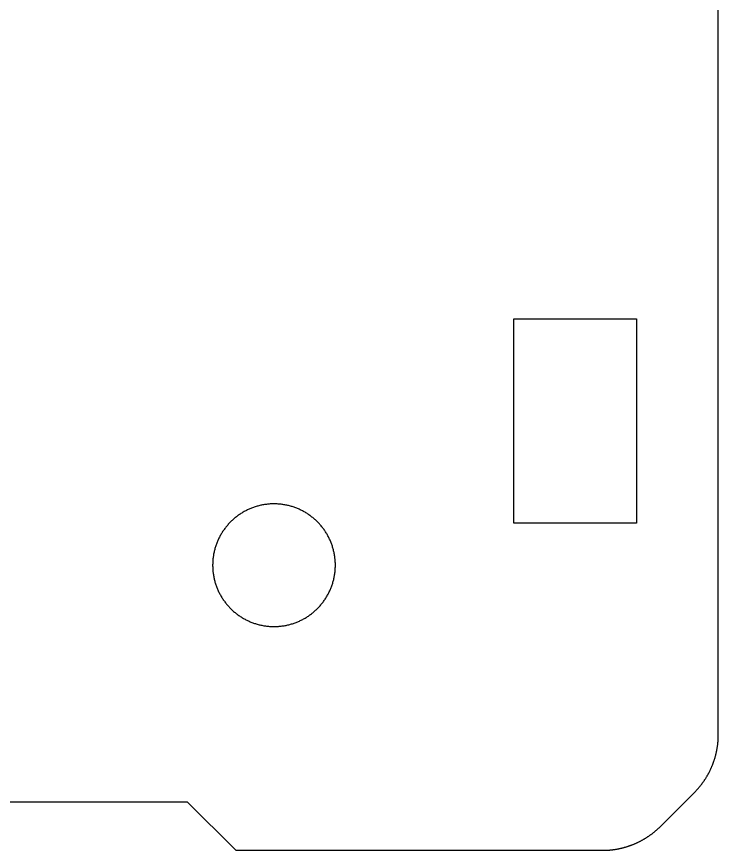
# Model space of a CAD drawing. Extents: x -66 to 66, y -41 to 41.
# Drawn here: x -17.65 to -0.5, y -18.45 to 1.94 of the extents above; entities that cross this region are included whole.
import ezdxf

# ---------------------------------------------------------------- set-up
doc = ezdxf.new("R2010")
doc.units = 0
doc.layers.add('LAYER_1', color=7, linetype='CONTINUOUS')

# ---------------------------------------------------------------- blocks, each defined once
blk = doc.blocks.new('BLOCK_103')
at = {"layer": 'LAYER_1', "color": 1}
blk.add_lwpolyline([(-2.5, -5.449), (-2.5, -10.449)], dxfattribs=at)
blk = doc.blocks.new('BLOCK_104')
at = {"layer": 'LAYER_1', "color": 1}
blk.add_lwpolyline([(-2.5, -10.449), (-5.5, -10.449)], dxfattribs=at)
blk = doc.blocks.new('BLOCK_105')
at = {"layer": 'LAYER_1', "color": 1}
blk.add_lwpolyline([(-5.5, -10.449), (-5.5, -5.449)], dxfattribs=at)
blk = doc.blocks.new('BLOCK_106')
at = {"layer": 'LAYER_1', "color": 1}
blk.add_lwpolyline([(-5.5, -5.449), (-2.5, -5.449)], dxfattribs=at)
blk = doc.blocks.new('BLOCK_132')
at = {"layer": 'LAYER_1', "color": 7}
blk.add_lwpolyline([(-19.359, -17.263), (-13.481, -17.263)], dxfattribs=at)
blk = doc.blocks.new('BLOCK_133')
at = {"layer": 'LAYER_1', "color": 7}
blk.add_lwpolyline([(-13.481, -17.263), (-12.295, -18.449)], dxfattribs=at)
blk = doc.blocks.new('BLOCK_134')
at = {"layer": 'LAYER_1', "color": 7}
blk.add_lwpolyline([(-12.295, -18.449), (-3.328, -18.449)], dxfattribs=at)
blk = doc.blocks.new('BLOCK_135')
at = {"layer": 'LAYER_1', "color": 7}
blk.add_polyline3d([(-3.32843, -18.4494, 0), (-3.3159, -18.4493, 0), (-3.30338, -18.4492, 0), (-3.29088, -18.449, 0), (-3.27838, -18.4487, 0), (-3.26589, -18.4484, 0), (-3.2534, -18.448, 0), (-3.24093, -18.4475, 0), (-3.22847, -18.4469, 0), (-3.21603, -18.4462, 0), (-3.20359, -18.4455, 0), (-3.19116, -18.4447, 0), (-3.17874, -18.4438, 0), (-3.16634, -18.4428, 0), (-3.15395, -18.4417, 0), (-3.14157, -18.4406, 0), (-3.12921, -18.4394, 0), (-3.11685, -18.4381, 0), (-3.10452, -18.4368, 0), (-3.09219, -18.4354, 0), (-3.07988, -18.4339, 0), (-3.06759, -18.4323, 0), (-3.05531, -18.4306, 0), (-3.04304, -18.4289, 0), (-3.03079, -18.4271, 0), (-3.01856, -18.4252, 0), (-3.00634, -18.4233, 0), (-2.99414, -18.4212, 0), (-2.98196, -18.4191, 0), (-2.96979, -18.417, 0), (-2.95764, -18.4147, 0), (-2.94551, -18.4124, 0), (-2.9334, -18.41, 0), (-2.9213, -18.4075, 0), (-2.90923, -18.4049, 0), (-2.89717, -18.4023, 0), (-2.88514, -18.3996, 0), (-2.87312, -18.3969, 0), (-2.86112, -18.394, 0), (-2.84915, -18.3911, 0), (-2.83719, -18.3881, 0), (-2.82526, -18.385, 0), (-2.81335, -18.3819, 0), (-2.80146, -18.3787, 0), (-2.78959, -18.3754, 0), (-2.77774, -18.3721, 0), (-2.76592, -18.3686, 0), (-2.75412, -18.3651, 0), (-2.74234, -18.3616, 0), (-2.73059, -18.3579, 0), (-2.71886, -18.3542, 0), (-2.70716, -18.3504, 0), (-2.69548, -18.3466, 0), (-2.68383, -18.3426, 0), (-2.6722, -18.3386, 0), (-2.6606, -18.3346, 0), (-2.64902, -18.3304, 0), (-2.63747, -18.3262, 0), (-2.62595, -18.3219, 0), (-2.61445, -18.3176, 0), (-2.60298, -18.3132, 0), (-2.59154, -18.3087, 0), (-2.58013, -18.3041, 0), (-2.56874, -18.2995, 0), (-2.55739, -18.2948, 0), (-2.54606, -18.29, 0), (-2.53476, -18.2851, 0), (-2.52349, -18.2802, 0), (-2.51226, -18.2753, 0), (-2.50105, -18.2702, 0), (-2.48987, -18.2651, 0), (-2.47873, -18.2599, 0), (-2.46761, -18.2546, 0), (-2.45653, -18.2493, 0), (-2.44548, -18.2439, 0), (-2.43446, -18.2385, 0), (-2.42348, -18.2329, 0), (-2.41252, -18.2273, 0), (-2.40161, -18.2217, 0), (-2.39072, -18.2159, 0), (-2.37987, -18.2101, 0), (-2.36905, -18.2042, 0), (-2.35827, -18.1983, 0), (-2.34752, -18.1923, 0), (-2.33681, -18.1862, 0), (-2.32613, -18.1801, 0), (-2.31549, -18.1739, 0), (-2.30489, -18.1676, 0), (-2.29432, -18.1613, 0), (-2.28379, -18.1549, 0), (-2.27329, -18.1484, 0), (-2.26284, -18.1419, 0), (-2.25242, -18.1353, 0), (-2.24204, -18.1286, 0), (-2.2317, -18.1219, 0), (-2.2214, -18.1151, 0), (-2.21113, -18.1082, 0), (-2.20091, -18.1013, 0), (-2.19072, -18.0943, 0), (-2.18058, -18.0872, 0), (-2.17048, -18.0801, 0), (-2.16042, -18.0729, 0), (-2.15039, -18.0656, 0), (-2.14042, -18.0583, 0), (-2.13048, -18.0509, 0), (-2.12058, -18.0435, 0), (-2.11073, -18.0359, 0), (-2.10092, -18.0284, 0), (-2.09115, -18.0207, 0), (-2.08143, -18.013, 0), (-2.07175, -18.0053, 0), (-2.06211, -17.9974, 0), (-2.05252, -17.9895, 0), (-2.04298, -17.9816, 0), (-2.03347, -17.9735, 0), (-2.02402, -17.9655, 0), (-2.01461, -17.9573, 0), (-2.00524, -17.9491, 0), (-1.99593, -17.9408, 0), (-1.98666, -17.9325, 0), (-1.97743, -17.9241, 0), (-1.96826, -17.9156, 0), (-1.95913, -17.9071, 0), (-1.95005, -17.8985, 0), (-1.94102, -17.8899, 0), (-1.93203, -17.8812, 0), (-1.9231, -17.8724, 0), (-1.91421, -17.8636, 0)], dxfattribs=at)
blk = doc.blocks.new('BLOCK_136')
at = {"layer": 'LAYER_1', "color": 7}
blk.add_lwpolyline([(-1.914, -17.864), (-1.086, -17.035)], dxfattribs=at)
blk = doc.blocks.new('BLOCK_137')
at = {"layer": 'LAYER_1', "color": 7}
blk.add_polyline3d([(-1.08579, -17.0352, 0), (-1.07696, -17.0263, 0), (-1.06819, -17.0173, 0), (-1.05948, -17.0083, 0), (-1.05084, -16.9993, 0), (-1.04225, -16.9902, 0), (-1.03373, -16.9811, 0), (-1.02527, -16.9719, 0), (-1.01687, -16.9627, 0), (-1.00854, -16.9534, 0), (-1.00027, -16.9441, 0), (-0.992056, -16.9348, 0), (-0.983908, -16.9253, 0), (-0.975823, -16.9159, 0), (-0.967801, -16.9064, 0), (-0.959841, -16.8968, 0), (-0.951945, -16.8873, 0), (-0.944113, -16.8776, 0), (-0.936344, -16.8679, 0), (-0.928638, -16.8582, 0), (-0.920996, -16.8484, 0), (-0.913418, -16.8386, 0), (-0.905904, -16.8288, 0), (-0.898454, -16.8189, 0), (-0.891068, -16.809, 0), (-0.883747, -16.799, 0), (-0.87649, -16.7889, 0), (-0.869298, -16.7789, 0), (-0.862171, -16.7688, 0), (-0.855109, -16.7586, 0), (-0.848112, -16.7485, 0), (-0.84118, -16.7382, 0), (-0.834313, -16.728, 0), (-0.827512, -16.7177, 0), (-0.820776, -16.7073, 0), (-0.814106, -16.6969, 0), (-0.807503, -16.6865, 0), (-0.800965, -16.6761, 0), (-0.794493, -16.6656, 0), (-0.788088, -16.655, 0), (-0.781749, -16.6445, 0), (-0.775476, -16.6339, 0), (-0.769271, -16.6232, 0), (-0.763132, -16.6126, 0), (-0.75706, -16.6018, 0), (-0.751055, -16.5911, 0), (-0.745118, -16.5803, 0), (-0.739248, -16.5695, 0), (-0.733445, -16.5586, 0), (-0.72771, -16.5478, 0), (-0.722043, -16.5368, 0), (-0.716444, -16.5259, 0), (-0.710913, -16.5149, 0), (-0.70545, -16.5039, 0), (-0.700055, -16.4928, 0), (-0.694729, -16.4818, 0), (-0.689472, -16.4706, 0), (-0.684283, -16.4595, 0), (-0.679163, -16.4483, 0), (-0.674112, -16.4371, 0), (-0.66913, -16.4259, 0), (-0.664218, -16.4146, 0), (-0.659375, -16.4033, 0), (-0.654602, -16.392, 0), (-0.649898, -16.3806, 0), (-0.645264, -16.3692, 0), (-0.6407, -16.3578, 0), (-0.636206, -16.3464, 0), (-0.631783, -16.3349, 0), (-0.627429, -16.3234, 0), (-0.623147, -16.3119, 0), (-0.618935, -16.3003, 0), (-0.614793, -16.2888, 0), (-0.610723, -16.2772, 0), (-0.606724, -16.2655, 0), (-0.602795, -16.2539, 0), (-0.598939, -16.2422, 0), (-0.595153, -16.2305, 0), (-0.59144, -16.2188, 0), (-0.587798, -16.207, 0), (-0.584227, -16.1952, 0), (-0.580729, -16.1834, 0), (-0.577303, -16.1716, 0), (-0.57395, -16.1598, 0), (-0.570668, -16.1479, 0), (-0.56746, -16.136, 0), (-0.564323, -16.1241, 0), (-0.56126, -16.1122, 0), (-0.55827, -16.1002, 0), (-0.555353, -16.0882, 0), (-0.552509, -16.0762, 0), (-0.549738, -16.0642, 0), (-0.547041, -16.0522, 0), (-0.544417, -16.0401, 0), (-0.541868, -16.0281, 0), (-0.539392, -16.016, 0), (-0.53699, -16.0039, 0), (-0.534663, -15.9917, 0), (-0.532409, -15.9796, 0), (-0.53023, -15.9674, 0), (-0.528126, -15.9552, 0), (-0.526097, -15.943, 0), (-0.524142, -15.9308, 0), (-0.522262, -15.9186, 0), (-0.520458, -15.9063, 0), (-0.518728, -15.8941, 0), (-0.517074, -15.8818, 0), (-0.515496, -15.8695, 0), (-0.513993, -15.8572, 0), (-0.512566, -15.8448, 0), (-0.511216, -15.8325, 0), (-0.509941, -15.8202, 0), (-0.508742, -15.8078, 0), (-0.50762, -15.7954, 0), (-0.506574, -15.783, 0), (-0.505605, -15.7706, 0), (-0.504712, -15.7582, 0), (-0.503897, -15.7458, 0), (-0.503158, -15.7333, 0), (-0.502497, -15.7209, 0), (-0.501913, -15.7084, 0), (-0.501406, -15.696, 0), (-0.500977, -15.6835, 0), (-0.500626, -15.671, 0), (-0.500352, -15.6585, 0), (-0.500157, -15.646, 0), (-0.500039, -15.6335, 0), (-0.5, -15.6209, 0)], dxfattribs=at)
blk = doc.blocks.new('BLOCK_138')
at = {"layer": 'LAYER_1', "color": 7}
blk.add_lwpolyline([(-0.5, -15.621), (-0.5, 20.722)], dxfattribs=at)
blk = doc.blocks.new('BLOCK_318')
at = {"layer": 'LAYER_1', "color": 1}
blk.add_polyline3d([(-9.86164, -11.4764, 0), (-9.86183, -11.4521, 0), (-9.86241, -11.4279, 0), (-9.86336, -11.4038, 0), (-9.8647, -11.3798, 0), (-9.8664, -11.356, 0), (-9.86848, -11.3322, 0), (-9.87093, -11.3085, 0), (-9.87374, -11.285, 0), (-9.87691, -11.2615, 0), (-9.88045, -11.2382, 0), (-9.88434, -11.215, 0), (-9.88858, -11.1919, 0), (-9.89318, -11.1689, 0), (-9.89812, -11.1461, 0), (-9.90341, -11.1234, 0), (-9.90905, -11.1008, 0), (-9.91502, -11.0784, 0), (-9.92133, -11.0561, 0), (-9.92797, -11.0339, 0), (-9.93494, -11.0119, 0), (-9.94224, -10.99, 0), (-9.94987, -10.9683, 0), (-9.95781, -10.9468, 0), (-9.96608, -10.9254, 0), (-9.97466, -10.9041, 0), (-9.98356, -10.883, 0), (-9.99277, -10.8621, 0), (-10.0023, -10.8414, 0), (-10.0121, -10.8208, 0), (-10.0222, -10.8004, 0), (-10.0326, -10.7802, 0), (-10.0434, -10.7601, 0), (-10.0544, -10.7403, 0), (-10.0657, -10.7206, 0), (-10.0773, -10.7011, 0), (-10.0891, -10.6818, 0), (-10.1013, -10.6627, 0), (-10.1137, -10.6438, 0), (-10.1264, -10.6251, 0), (-10.1394, -10.6066, 0), (-10.1527, -10.5883, 0), (-10.1662, -10.5702, 0), (-10.18, -10.5523, 0), (-10.194, -10.5347, 0), (-10.2083, -10.5172, 0), (-10.2229, -10.5, 0), (-10.2377, -10.483, 0), (-10.2527, -10.4662, 0), (-10.268, -10.4497, 0), (-10.2836, -10.4334, 0), (-10.2994, -10.4173, 0), (-10.3154, -10.4015, 0), (-10.3317, -10.3859, 0), (-10.3482, -10.3705, 0), (-10.3649, -10.3554, 0), (-10.3819, -10.3405, 0), (-10.399, -10.3259, 0), (-10.4164, -10.3116, 0), (-10.4341, -10.2975, 0), (-10.4519, -10.2836, 0), (-10.4699, -10.2701, 0), (-10.4882, -10.2568, 0), (-10.5067, -10.2437, 0), (-10.5253, -10.231, 0), (-10.5442, -10.2185, 0), (-10.5632, -10.2063, 0), (-10.5825, -10.1943, 0), (-10.602, -10.1827, 0), (-10.6216, -10.1713, 0), (-10.6414, -10.1603, 0), (-10.6614, -10.1495, 0), (-10.6816, -10.139, 0), (-10.702, -10.1288, 0), (-10.7225, -10.1189, 0), (-10.7432, -10.1094, 0), (-10.7641, -10.1001, 0), (-10.7852, -10.0911, 0), (-10.8064, -10.0825, 0), (-10.8277, -10.0742, 0), (-10.8493, -10.0662, 0), (-10.8709, -10.0585, 0), (-10.8928, -10.0511, 0), (-10.9148, -10.0441, 0), (-10.9369, -10.0374, 0), (-10.9592, -10.031, 0), (-10.9816, -10.0249, 0), (-11.0041, -10.0192, 0), (-11.0268, -10.0139, 0), (-11.0496, -10.0089, 0), (-11.0725, -10.0042, 0), (-11.0956, -9.99988, 0), (-11.1188, -9.99592, 0), (-11.1421, -9.99232, 0), (-11.1655, -9.98907, 0), (-11.1891, -9.98618, 0), (-11.2127, -9.98367, 0), (-11.2365, -9.98151, 0), (-11.2603, -9.97973, 0), (-11.2843, -9.97832, 0), (-11.3084, -9.97729, 0), (-11.3325, -9.97664, 0), (-11.3568, -9.97637, 0), (-11.3811, -9.97649, 0), (-11.4053, -9.97699, 0), (-11.4294, -9.97787, 0), (-11.4534, -9.97912, 0), (-11.4773, -9.98076, 0), (-11.5011, -9.98276, 0), (-11.5248, -9.98513, 0), (-11.5484, -9.98787, 0), (-11.5718, -9.99097, 0), (-11.5952, -9.99444, 0), (-11.6184, -9.99826, 0), (-11.6415, -10.0024, 0), (-11.6645, -10.007, 0), (-11.6874, -10.0118, 0), (-11.7101, -10.0171, 0), (-11.7327, -10.0226, 0), (-11.7552, -10.0285, 0), (-11.7775, -10.0348, 0), (-11.7997, -10.0413, 0), (-11.8217, -10.0482, 0), (-11.8436, -10.0555, 0), (-11.8654, -10.063, 0), (-11.887, -10.0709, 0), (-11.9084, -10.0791, 0), (-11.9297, -10.0876, 0), (-11.9508, -10.0965, 0), (-11.9717, -10.1056, 0), (-11.9925, -10.1151, 0), (-12.0131, -10.1248, 0), (-12.0335, -10.1349, 0), (-12.0538, -10.1453, 0), (-12.0739, -10.1559, 0), (-12.0938, -10.1669, 0), (-12.1135, -10.1781, 0), (-12.133, -10.1896, 0), (-12.1524, -10.2015, 0), (-12.1715, -10.2136, 0), (-12.1904, -10.2259, 0), (-12.2092, -10.2386, 0), (-12.2277, -10.2515, 0), (-12.2461, -10.2647, 0), (-12.2642, -10.2782, 0), (-12.2821, -10.2919, 0), (-12.2998, -10.3059, 0), (-12.3173, -10.3201, 0), (-12.3346, -10.3347, 0), (-12.3516, -10.3494, 0), (-12.3684, -10.3644, 0), (-12.385, -10.3797, 0), (-12.4014, -10.3952, 0), (-12.4175, -10.4109, 0), (-12.4334, -10.4269, 0), (-12.449, -10.4431, 0), (-12.4645, -10.4596, 0), (-12.4796, -10.4763, 0), (-12.4945, -10.4932, 0), (-12.5092, -10.5103, 0), (-12.5236, -10.5277, 0), (-12.5377, -10.5452, 0), (-12.5516, -10.563, 0), (-12.5652, -10.581, 0), (-12.5786, -10.5993, 0), (-12.5917, -10.6177, 0), (-12.6045, -10.6363, 0), (-12.6171, -10.6551, 0), (-12.6293, -10.6741, 0), (-12.6413, -10.6934, 0), (-12.653, -10.7128, 0), (-12.6644, -10.7324, 0), (-12.6756, -10.7522, 0), (-12.6864, -10.7721, 0), (-12.6969, -10.7923, 0), (-12.7072, -10.8126, 0), (-12.7171, -10.8331, 0), (-12.7267, -10.8538, 0), (-12.7361, -10.8746, 0), (-12.7451, -10.8957, 0), (-12.7538, -10.9168, 0), (-12.7622, -10.9382, 0), (-12.7703, -10.9597, 0), (-12.778, -10.9813, 0), (-12.7855, -11.0031, 0), (-12.7926, -11.0251, 0), (-12.7993, -11.0472, 0), (-12.8058, -11.0694, 0), (-12.8119, -11.0918, 0), (-12.8177, -11.1143, 0), (-12.8231, -11.137, 0), (-12.8282, -11.1598, 0), (-12.8329, -11.1827, 0), (-12.8373, -11.2057, 0), (-12.8413, -11.2289, 0), (-12.845, -11.2522, 0), (-12.8483, -11.2756, 0), (-12.8513, -11.2991, 0), (-12.8539, -11.3227, 0), (-12.8561, -11.3464, 0), (-12.8579, -11.3703, 0), (-12.8594, -11.3942, 0), (-12.8605, -11.4183, 0), (-12.8613, -11.4424, 0), (-12.8616, -11.4666, 0), (-12.8616, -11.4909, 0), (-12.8611, -11.5152, 0), (-12.8603, -11.5393, 0), (-12.8592, -11.5633, 0), (-12.8576, -11.5872, 0), (-12.8557, -11.611, 0), (-12.8534, -11.6348, 0), (-12.8507, -11.6584, 0), (-12.8477, -11.6819, 0), (-12.8443, -11.7052, 0), (-12.8405, -11.7285, 0), (-12.8364, -11.7516, 0), (-12.832, -11.7747, 0), (-12.8272, -11.7975, 0), (-12.822, -11.8203, 0), (-12.8165, -11.8429, 0), (-12.8107, -11.8654, 0), (-12.8045, -11.8878, 0), (-12.798, -11.91, 0), (-12.7912, -11.9321, 0), (-12.784, -11.954, 0), (-12.7765, -11.9758, 0), (-12.7687, -11.9974, 0), (-12.7605, -12.0188, 0), (-12.7521, -12.0401, 0), (-12.7433, -12.0613, 0), (-12.7342, -12.0823, 0), (-12.7248, -12.1031, 0), (-12.7151, -12.1237, 0), (-12.7051, -12.1442, 0), (-12.6948, -12.1645, 0), (-12.6842, -12.1846, 0), (-12.6734, -12.2045, 0), (-12.6622, -12.2243, 0), (-12.6507, -12.2439, 0), (-12.6389, -12.2632, 0), (-12.6269, -12.2824, 0), (-12.6146, -12.3014, 0), (-12.602, -12.3202, 0), (-12.5891, -12.3388, 0), (-12.576, -12.3571, 0), (-12.5625, -12.3753, 0), (-12.5489, -12.3933, 0), (-12.5349, -12.411, 0), (-12.5207, -12.4285, 0), (-12.5063, -12.4459, 0), (-12.4916, -12.4629, 0), (-12.4766, -12.4798, 0), (-12.4614, -12.4964, 0), (-12.4459, -12.5129, 0), (-12.4302, -12.529, 0), (-12.4143, -12.545, 0), (-12.3981, -12.5607, 0), (-12.3817, -12.5761, 0), (-12.3651, -12.5913, 0), (-12.3482, -12.6063, 0), (-12.3311, -12.621, 0), (-12.3138, -12.6355, 0), (-12.2963, -12.6497, 0), (-12.2785, -12.6636, 0), (-12.2606, -12.6773, 0), (-12.2424, -12.6907, 0), (-12.224, -12.7038, 0), (-12.2055, -12.7167, 0), (-12.1867, -12.7293, 0), (-12.1677, -12.7416, 0), (-12.1485, -12.7537, 0), (-12.1291, -12.7654, 0), (-12.1096, -12.7769, 0), (-12.0898, -12.7881, 0), (-12.0699, -12.799, 0), (-12.0498, -12.8096, 0), (-12.0295, -12.8199, 0), (-12.009, -12.8299, 0), (-11.9884, -12.8396, 0), (-11.9675, -12.849, 0), (-11.9466, -12.858, 0), (-11.9254, -12.8668, 0), (-11.9041, -12.8753, 0), (-11.8826, -12.8834, 0), (-11.861, -12.8912, 0), (-11.8393, -12.8987, 0), (-11.8173, -12.9059, 0), (-11.7953, -12.9127, 0), (-11.7731, -12.9192, 0), (-11.7507, -12.9254, 0), (-11.7282, -12.9313, 0), (-11.7056, -12.9367, 0), (-11.6828, -12.9419, 0), (-11.6599, -12.9467, 0), (-11.6369, -12.9512, 0), (-11.6138, -12.9553, 0), (-11.5905, -12.959, 0), (-11.5671, -12.9624, 0), (-11.5436, -12.9654, 0), (-11.52, -12.9681, 0), (-11.4963, -12.9704, 0), (-11.4725, -12.9723, 0), (-11.4486, -12.9739, 0), (-11.4246, -12.9751, 0), (-11.4004, -12.9759, 0), (-11.3762, -12.9763, 0), (-11.3519, -12.9763, 0), (-11.3277, -12.976, 0), (-11.3035, -12.9753, 0), (-11.2795, -12.9742, 0), (-11.2556, -12.9727, 0), (-11.2317, -12.9708, 0), (-11.208, -12.9686, 0), (-11.1844, -12.966, 0), (-11.1608, -12.963, 0), (-11.1374, -12.9597, 0), (-11.1142, -12.956, 0), (-11.091, -12.952, 0), (-11.0679, -12.9476, 0), (-11.045, -12.9429, 0), (-11.0222, -12.9378, 0), (-10.9996, -12.9324, 0), (-10.9771, -12.9266, 0), (-10.9547, -12.9205, 0), (-10.9325, -12.9141, 0), (-10.9104, -12.9073, 0), (-10.8884, -12.9002, 0), (-10.8666, -12.8928, 0), (-10.8449, -12.885, 0), (-10.8235, -12.8769, 0), (-10.8021, -12.8685, 0), (-10.7809, -12.8598, 0), (-10.7599, -12.8508, 0), (-10.7391, -12.8415, 0), (-10.7184, -12.8318, 0), (-10.6979, -12.8219, 0), (-10.6776, -12.8116, 0), (-10.6574, -12.8011, 0), (-10.6374, -12.7903, 0), (-10.6177, -12.7791, 0), (-10.598, -12.7677, 0), (-10.5786, -12.756, 0), (-10.5594, -12.744, 0), (-10.5404, -12.7318, 0), (-10.5216, -12.7192, 0), (-10.5029, -12.7064, 0), (-10.4845, -12.6933, 0), (-10.4663, -12.68, 0), (-10.4483, -12.6663, 0), (-10.4305, -12.6525, 0), (-10.4129, -12.6383, 0), (-10.3956, -12.6239, 0), (-10.3785, -12.6092, 0), (-10.3615, -12.5943, 0), (-10.3449, -12.5792, 0), (-10.3284, -12.5638, 0), (-10.3122, -12.5481, 0), (-10.2962, -12.5322, 0), (-10.2805, -12.5161, 0), (-10.265, -12.4997, 0), (-10.2497, -12.4832, 0), (-10.2347, -12.4663, 0), (-10.2199, -12.4493, 0), (-10.2054, -12.432, 0), (-10.1912, -12.4145, 0), (-10.1772, -12.3968, 0), (-10.1635, -12.3789, 0), (-10.15, -12.3608, 0), (-10.1368, -12.3425, 0), (-10.1239, -12.3239, 0), (-10.1112, -12.3052, 0), (-10.0988, -12.2862, 0), (-10.0867, -12.2671, 0), (-10.0749, -12.2477, 0), (-10.0634, -12.2282, 0), (-10.0521, -12.2085, 0), (-10.0412, -12.1886, 0), (-10.0305, -12.1685, 0), (-10.0202, -12.1483, 0), (-10.0101, -12.1278, 0), (-10.0004, -12.1072, 0), (-9.9909, -12.0864, 0), (-9.98176, -12.0655, 0), (-9.97292, -12.0444, 0), (-9.9644, -12.0231, 0), (-9.9562, -12.0017, 0), (-9.94832, -11.9801, 0), (-9.94075, -11.9583, 0), (-9.93352, -11.9365, 0), (-9.92661, -11.9144, 0), (-9.92004, -11.8922, 0), (-9.9138, -11.8699, 0), (-9.90789, -11.8474, 0), (-9.90233, -11.8248, 0), (-9.89711, -11.8021, 0), (-9.89223, -11.7792, 0), (-9.88771, -11.7563, 0), (-9.88353, -11.7331, 0), (-9.87971, -11.7099, 0), (-9.87625, -11.6865, 0), (-9.87315, -11.6631, 0), (-9.87041, -11.6395, 0), (-9.86804, -11.6158, 0), (-9.86603, -11.592, 0), (-9.8644, -11.5681, 0), (-9.86314, -11.5441, 0), (-9.86226, -11.52, 0), (-9.86176, -11.4958, 0), (-9.86164, -11.4764, 0), (-9.86164, -11.4764, 0), (-9.86164, -11.4764, 0), (-9.86164, -11.4764, 0), (-9.86164, -11.4764, 0), (-9.86164, -11.4764, 0), (-9.86164, -11.4764, 0), (-9.86164, -11.4764, 0), (-9.86164, -11.4764, 0), (-9.86164, -11.4764, 0), (-9.86164, -11.4764, 0), (-9.86164, -11.4764, 0), (-9.86164, -11.4764, 0), (-9.86164, -11.4764, 0), (-9.86164, -11.4764, 0), (-9.86164, -11.4764, 0), (-9.86164, -11.4764, 0), (-9.86164, -11.4764, 0), (-9.86164, -11.4764, 0), (-9.86164, -11.4764, 0), (-9.86164, -11.4764, 0), (-9.86164, -11.4764, 0), (-9.86164, -11.4764, 0), (-9.86164, -11.4764, 0), (-9.86164, -11.4764, 0), (-9.86164, -11.4764, 0), (-9.86164, -11.4764, 0), (-9.86164, -11.4764, 0), (-9.86164, -11.4764, 0), (-9.86164, -11.4764, 0), (-9.86164, -11.4764, 0), (-9.86164, -11.4764, 0), (-9.86164, -11.4764, 0), (-9.86164, -11.4764, 0), (-9.86164, -11.4764, 0), (-9.86164, -11.4764, 0), (-9.86164, -11.4764, 0), (-9.86164, -11.4764, 0), (-9.86164, -11.4764, 0), (-9.86164, -11.4764, 0), (-9.86164, -11.4764, 0), (-9.86164, -11.4764, 0), (-9.86164, -11.4764, 0), (-9.86164, -11.4764, 0), (-9.86164, -11.4764, 0), (-9.86164, -11.4764, 0), (-9.86164, -11.4764, 0), (-9.86164, -11.4764, 0), (-9.86164, -11.4764, 0), (-9.86164, -11.4764, 0), (-9.86164, -11.4764, 0), (-9.86164, -11.4764, 0), (-9.86164, -11.4764, 0), (-9.86164, -11.4764, 0), (-9.86164, -11.4764, 0), (-9.86164, -11.4764, 0), (-9.86164, -11.4764, 0), (-9.86164, -11.4764, 0), (-9.86164, -11.4764, 0), (-9.86164, -11.4764, 0), (-9.86164, -11.4764, 0), (-9.86164, -11.4764, 0), (-9.86164, -11.4764, 0), (-9.86164, -11.4764, 0), (-9.86164, -11.4764, 0), (-9.86164, -11.4764, 0), (-9.86164, -11.4764, 0), (-9.86164, -11.4764, 0), (-9.86164, -11.4764, 0), (-9.86164, -11.4764, 0), (-9.86164, -11.4764, 0), (-9.86164, -11.4764, 0), (-9.86164, -11.4764, 0), (-9.86164, -11.4764, 0), (-9.86164, -11.4764, 0), (-9.86164, -11.4764, 0), (-9.86164, -11.4764, 0), (-9.86164, -11.4764, 0), (-9.86164, -11.4764, 0), (-9.86164, -11.4764, 0), (-9.86164, -11.4764, 0), (-9.86164, -11.4764, 0), (-9.86164, -11.4764, 0), (-9.86164, -11.4764, 0), (-9.86164, -11.4764, 0), (-9.86164, -11.4764, 0), (-9.86164, -11.4764, 0), (-9.86164, -11.4764, 0), (-9.86164, -11.4764, 0), (-9.86164, -11.4764, 0), (-9.86164, -11.4764, 0), (-9.86164, -11.4764, 0), (-9.86164, -11.4764, 0), (-9.86164, -11.4764, 0), (-9.86164, -11.4764, 0), (-9.86164, -11.4764, 0), (-9.86164, -11.4764, 0), (-9.86164, -11.4764, 0), (-9.86164, -11.4764, 0), (-9.86164, -11.4764, 0), (-9.86164, -11.4764, 0), (-9.86164, -11.4764, 0), (-9.86164, -11.4764, 0)], dxfattribs=at)
blk = doc.blocks.new('BLOCK_2')
at = {"layer": 'LAYER_1'}
for name in ['BLOCK_138', 'BLOCK_105', 'BLOCK_106', 'BLOCK_103', 'BLOCK_318', 'BLOCK_104', 'BLOCK_137', 'BLOCK_136', 'BLOCK_132', 'BLOCK_133', 'BLOCK_135', 'BLOCK_134']:
    blk.add_blockref(name, (0, 0), dxfattribs=at)

msp = doc.modelspace()

# ---------------------------------------------------------------- block references
at = {"layer": 'LAYER_1'}
msp.add_blockref('BLOCK_2', (0, 0), dxfattribs=at)

doc.saveas('drawing.dxf')
